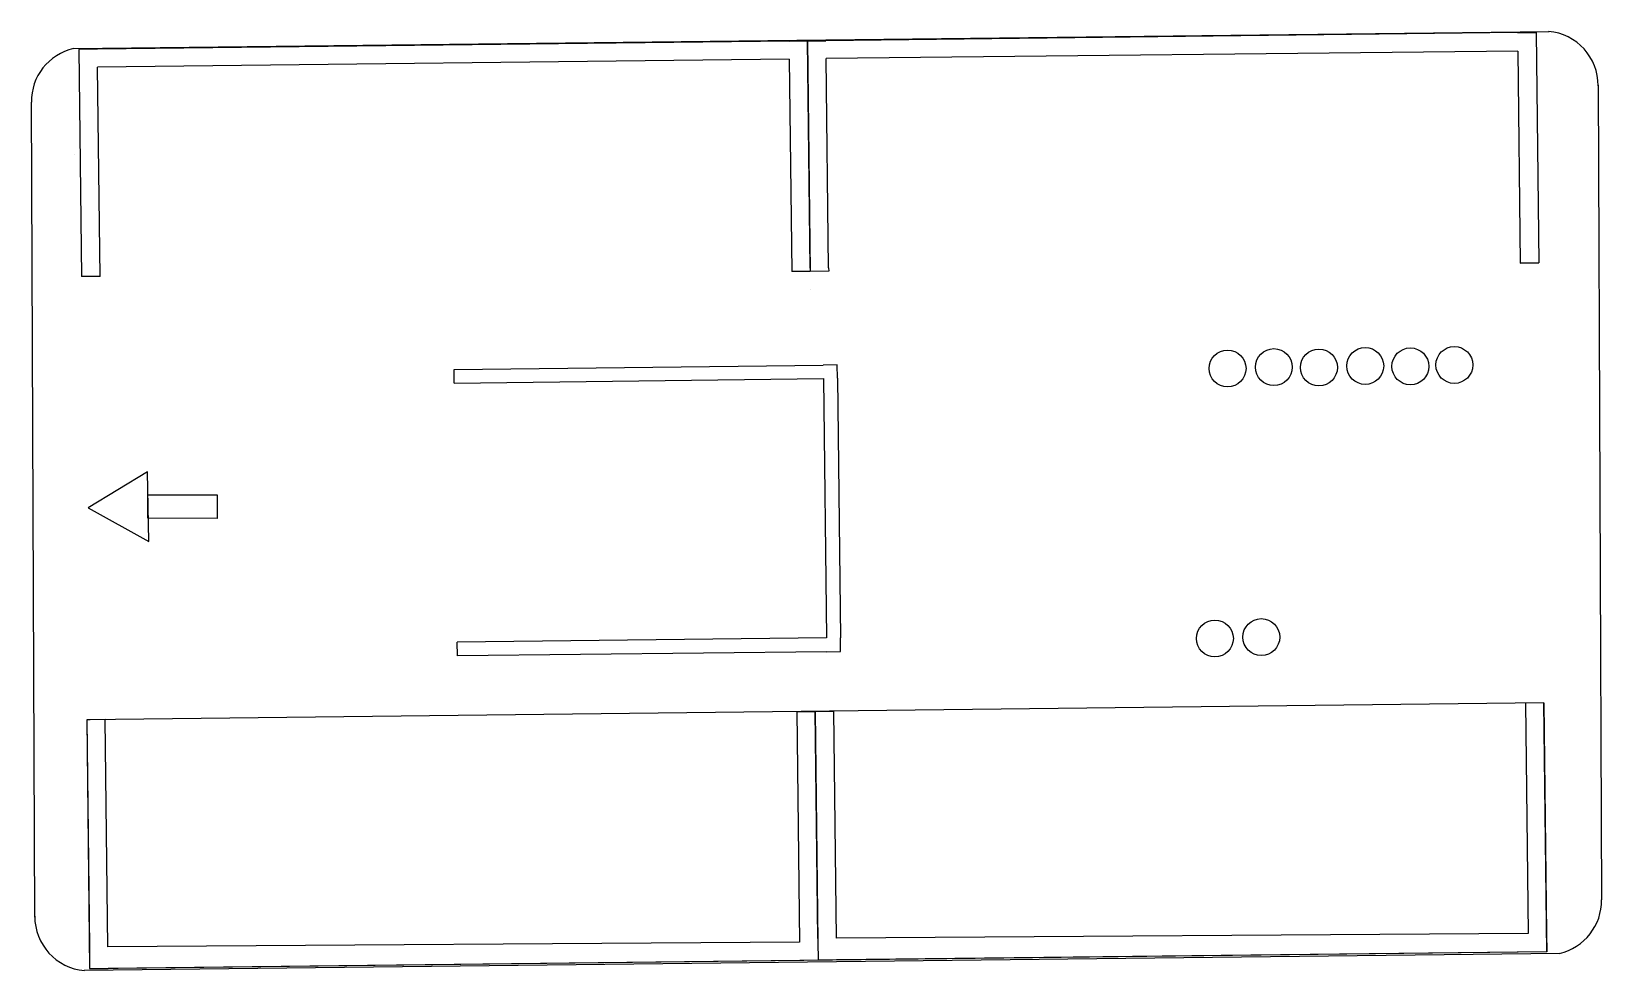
# Model space of a CAD drawing. Header units: millimetres. Extents: x -289 to -118, y -174 to -72.
import ezdxf

# ---------------------------------------------------------------- set-up
doc = ezdxf.new("R2010")
doc.units = ezdxf.units.MM

msp = doc.modelspace()

# ---------------------------------------------------------------- linework, layer by layer
at = {"color": 2}
for p, q in [((-284.13, -73.52), (-124.14, -71.66)), ((-284.13, -73.52), (-284.13, -73.52)), ((-118.82, -77.47), (-118.46, -165.82)), ((-288.34, -167.7), (-288.7, -79.34)), ((-122.98, -171.65), (-282.97, -173.51)), ((-122.98, -171.63), (-122.98, -171.65)), ((-282.97, -173.51), (-282.97, -173.51))]:
    msp.add_line(p, q, dxfattribs=at)
for p, q in [((-206.55, -72.71), (-281.55, -73.58)), ((-206.55, -72.71), (-204.55, -72.69)), ((-204.55, -72.68), (-202.55, -72.66)), ((-204.27, -97.33), (-204.55, -72.68)), ((-204.55, -72.69), (-204.26, -97.69)), ((-127.56, -71.79), (-202.55, -72.66)), ((-127.56, -71.79), (-125.56, -71.76)), ((-125.56, -71.76), (-125.27, -96.77)), ((-281.55, -73.58), (-283.55, -73.61)), ((-283.55, -73.61), (-283.26, -98.24)), ((-206.53, -74.65), (-281.53, -75.52)), ((-206.53, -74.65), (-206.26, -97.71)), ((-127.54, -73.79), (-202.53, -74.61)), ((-202.27, -97.3), (-202.53, -74.61)), ((-127.54, -73.79), (-127.27, -96.79)), ((-281.26, -98.23), (-281.53, -75.52)), ((-127.27, -96.79), (-125.27, -96.76)), ((-125.27, -96.76), (-127.27, -96.79)), ((-281.26, -98.23), (-283.26, -98.24)), ((-204.26, -97.68), (-206.26, -97.7)), ((-202.26, -97.66), (-204.26, -97.68)), ((-202.27, -97.3), (-202.26, -97.66)), ((-204.24, -99.66), (-204.24, -99.66)), ((-204.24, -99.66), (-204.24, -99.66)), ((-242.87, -108.31), (-202.84, -107.85)), ((-242.85, -109.81), (-242.87, -108.31)), ((-201.34, -107.83), (-202.84, -107.85)), ((-201.32, -109.27), (-201.34, -107.83)), ((-242.85, -109.81), (-202.82, -109.29)), ((-202.82, -109.29), (-202.49, -137.43)), ((-201.32, -109.27), (-200.99, -137.41)), ((-202.49, -137.43), (-242.53, -137.88)), ((-242.51, -139.39), (-242.53, -137.88)), ((-200.98, -138.91), (-200.99, -137.41)), ((-202.48, -138.93), (-242.51, -139.39)), ((-202.48, -138.93), (-200.98, -138.91)), ((-124.72, -144.47, 25.5), (-282.7, -146.32, 25.5)), ((-124.72, -144.47), (-126.71, -144.5)), ((-126.71, -144.5), (-126.42, -169.5)), ((-124.72, -144.47), (-124.42, -169.48)), ((-124.4, -171.48, 25.5), (-124.72, -144.47, 25.5)), ((-280.7, -146.29), (-282.7, -146.32)), ((-282.7, -146.32), (-282.42, -170.95)), ((-282.7, -146.32, 25.5), (-282.39, -173.29, 25.5)), ((-280.42, -170.94), (-280.7, -146.29)), ((-205.71, -145.42), (-203.71, -145.4)), ((-205.71, -145.42), (-205.42, -170.42)), ((-203.71, -145.39), (-201.71, -145.37)), ((-203.42, -170.04), (-203.71, -145.39)), ((-203.71, -145.4), (-203.42, -170.4)), ((-201.42, -170.01), (-201.71, -145.37)), ((-126.42, -169.5), (-201.42, -170.01)), ((-124.42, -169.48), (-124.4, -171.48)), ((-282.42, -170.95), (-282.39, -173.29)), ((-282.39, -173.29, 25.5), (-124.4, -171.45, 25.5)), ((-205.42, -170.42), (-280.42, -170.94)), ((-203.42, -170.4), (-203.4, -172.37)), ((-124.4, -171.48), (-201.4, -172.35)), ((-282.39, -173.29), (-280.39, -173.27)), ((-205.4, -172.4), (-280.39, -173.27)), ((-203.4, -172.37), (-205.4, -172.4)), ((-201.4, -172.35), (-203.4, -172.37))]:
    msp.add_line(p, q)
for points in [[(-275.98, -126.96), (-276.11, -119.43), (-282.56, -123.31)], [(-276.07, -121.9), (-268.55, -121.93), (-268.56, -124.49), (-276.07, -124.46)]]:
    msp.add_lwpolyline(points, close=True)
for centre in [(-159.01, -108.21), (-153.99, -108.06), (-149.1, -108.1), (-144.08, -107.94), (-139.19, -107.98), (-134.42, -107.83), (-160.38, -137.49), (-155.35, -137.34)]:
    msp.add_circle(centre, 2)
for centre, start, end in [((-124.73, -77.54), 359.8115, 84.8838), ((-282.8, -79.27), 103.049, 180.6654), ((-124.36, -165.89), 283.0492, 0.6655), ((-282.43, -167.63), 179.8114, 264.8837)]:
    msp.add_arc(centre, 5.91, start, end, dxfattribs=at)
for centre, radius, start, end in [((-282.8, -79.27), 5.91, 258.2763, 258.2817), ((-282.41, -149.21), 2.9, 88.3885, 95.8179)]:
    msp.add_arc(centre, radius, start, end)

doc.saveas('drawing.dxf')
